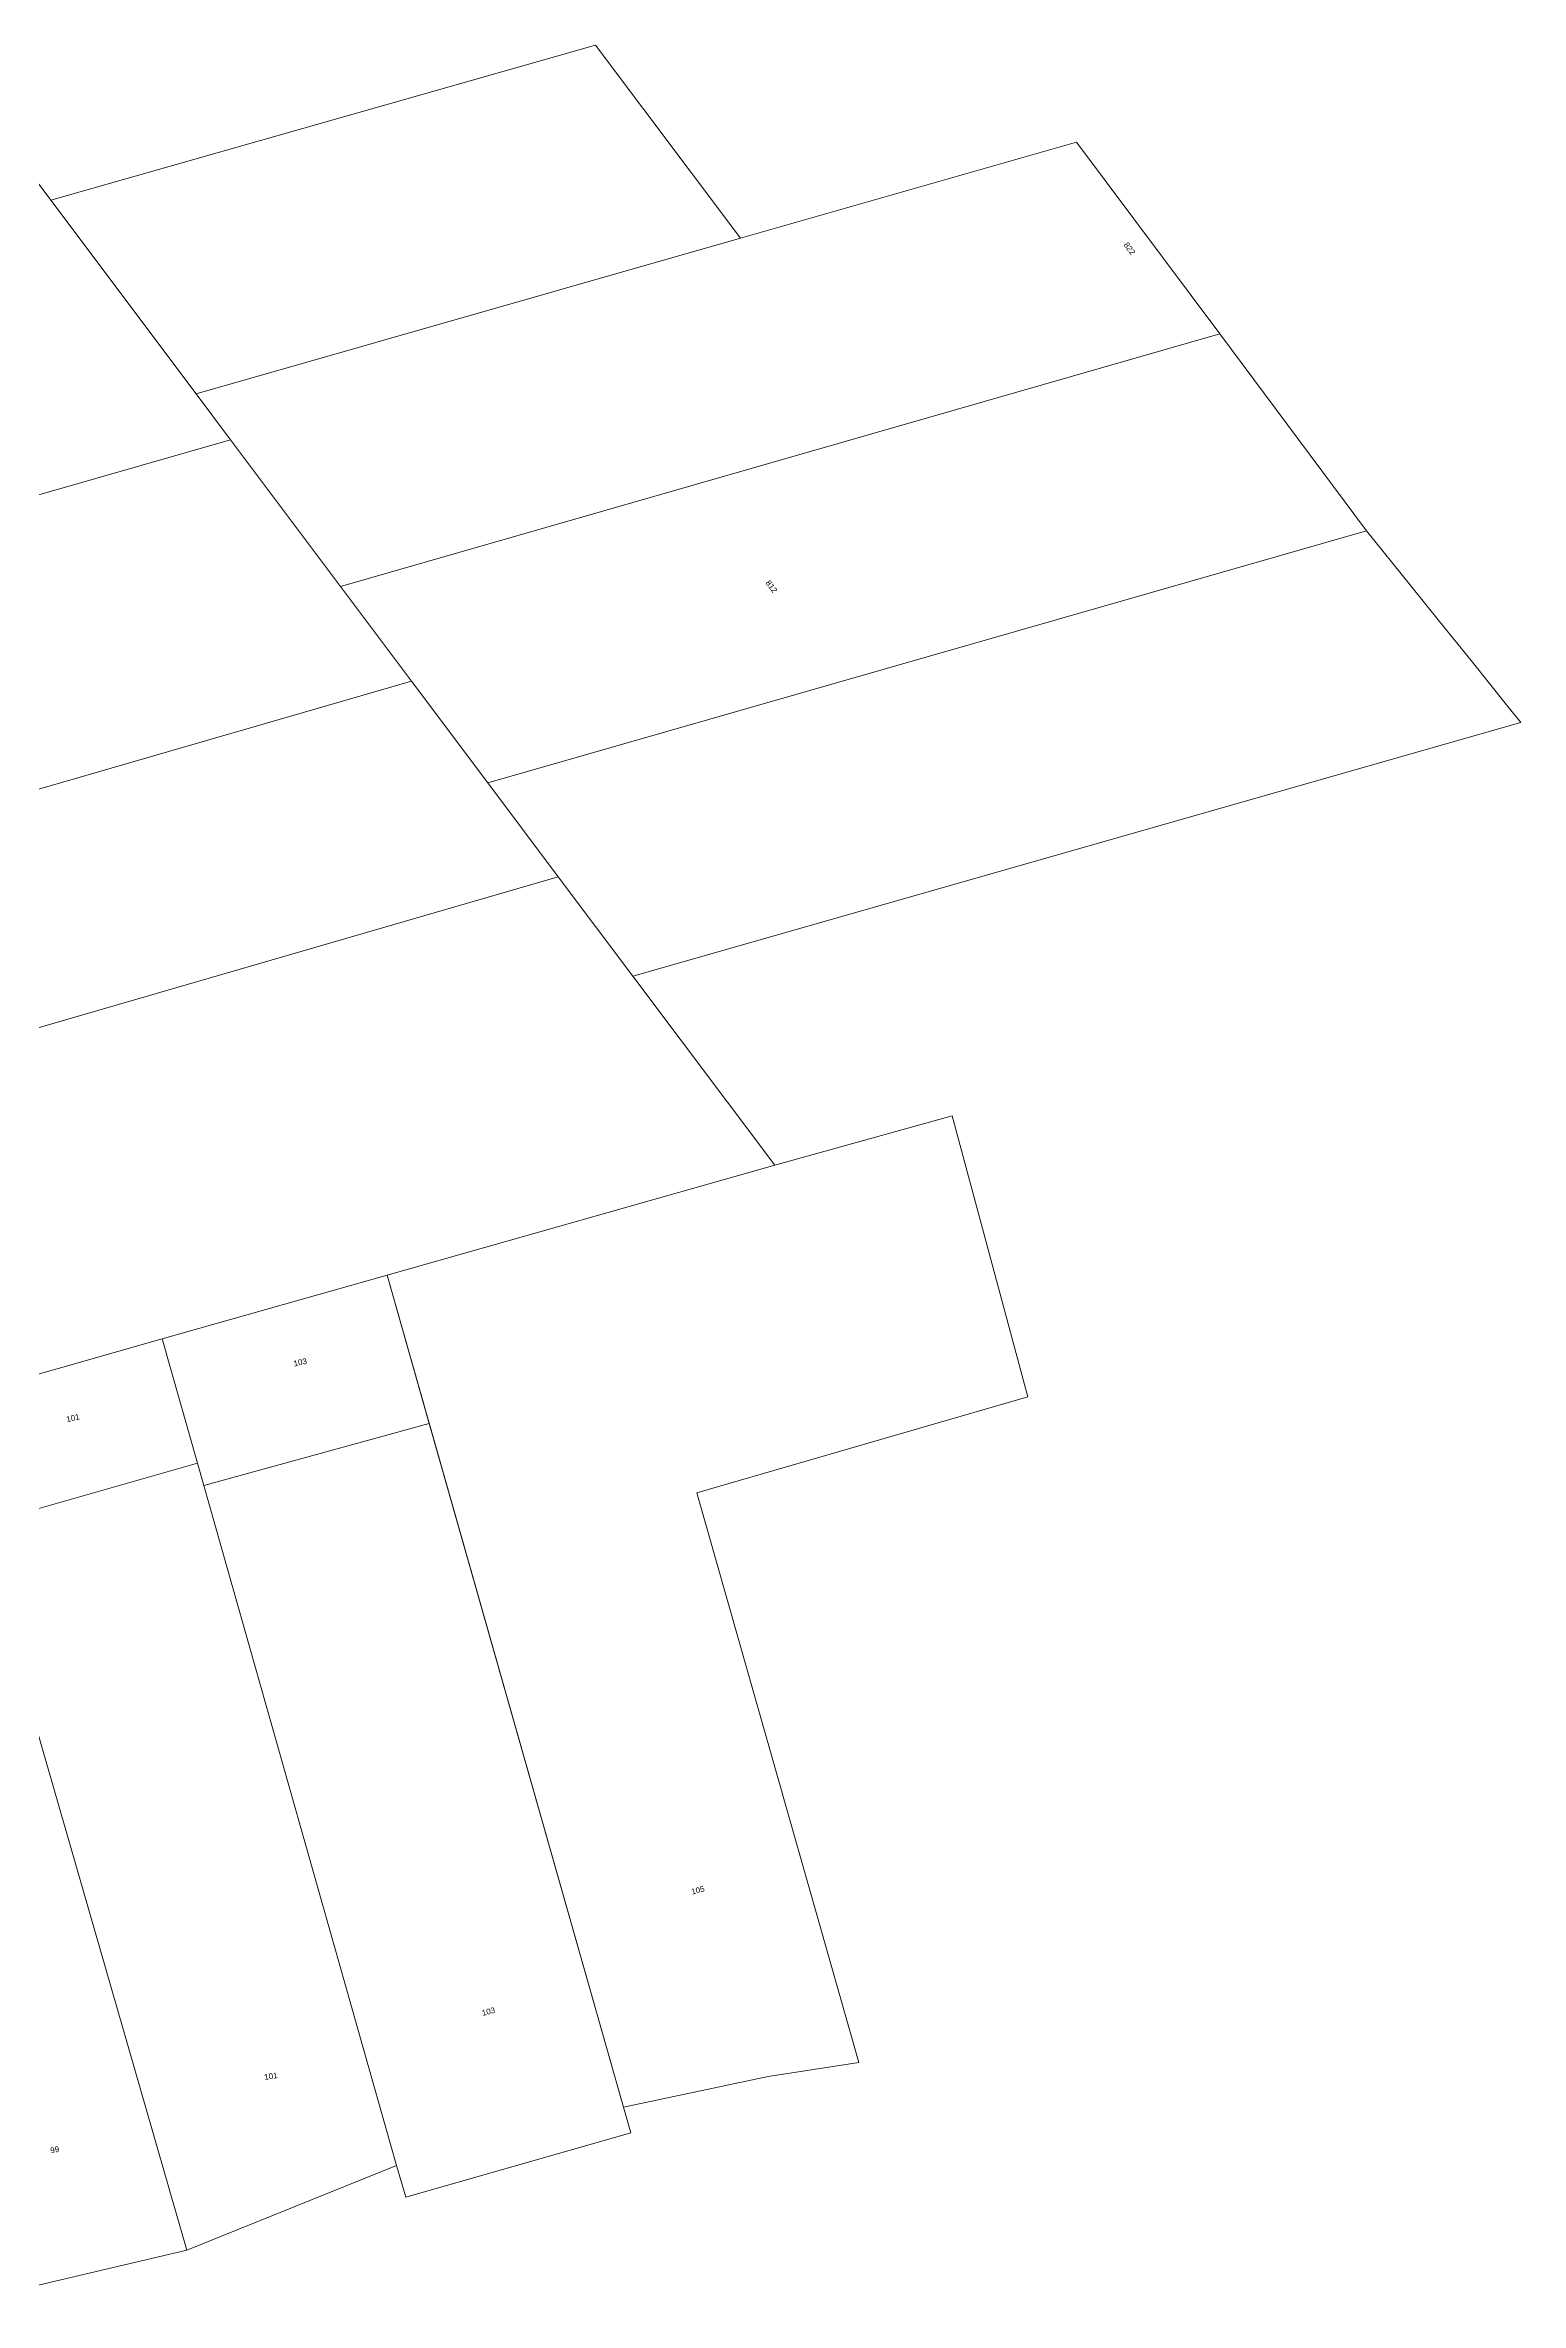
# Model space of a CAD drawing. Header units: metres. Extents: x 305887 to 307188, y 6269913 to 6270847.
# Drawn here: x 306726 to 307188, y 6270007 to 6270713 of the extents above; entities that cross this region are included whole.
import ezdxf

# ---------------------------------------------------------------- set-up
doc = ezdxf.new("R2010")
doc.units = ezdxf.units.M
doc.layers.add('Cadastre Land Parcels_SP_EXT', color=9, linetype='Continuous', lineweight=5)
doc.styles.get("Standard").update_dxf_attribs({"font": 'arial.ttf'})

msp = doc.modelspace()

# ---------------------------------------------------------------- linework, layer by layer
at = {"layer": 'Cadastre Land Parcels_SP_EXT', "linetype": 'Continuous'}
for points in [[(306943.92, 6270652.93), (306898.53, 6270713.27), (306728.14, 6270664.83), (306773.6, 6270604.24), (306943.92, 6270652.93)], [(306728.14, 6270664.83), (306699.81, 6270702.56), (306558.2, 6270657.46), (306590.36, 6270555.18), (306587.96, 6270533.54), (306784.36, 6270589.9), (306773.6, 6270604.24), (306728.14, 6270664.83)], [(307093.76, 6270623.01), (307049.02, 6270682.97), (306943.92, 6270652.93), (306773.6, 6270604.24), (306784.36, 6270589.9), (306818.77, 6270544.04), (307093.76, 6270623.01)], [(307139.7, 6270561.44), (307093.76, 6270623.01), (306818.77, 6270544.04), (306840.98, 6270514.4), (306864.89, 6270482.55), (307139.7, 6270561.44)], [(306818.77, 6270544.04), (306784.36, 6270589.9), (306587.96, 6270533.54), (306577.47, 6270438.11), (306840.98, 6270514.4), (306818.77, 6270544.04)], [(307187.95, 6270501.45), (307183.47, 6270507.03), (307172.78, 6270520.32), (307162.09, 6270533.61), (307153.17, 6270544.69), (307139.7, 6270561.44), (306864.89, 6270482.55), (306886.86, 6270453.22), (306910.24, 6270422.09), (307187.95, 6270501.45)], [(306886.86, 6270453.22), (306864.89, 6270482.55), (306840.98, 6270514.4), (306577.47, 6270438.11), (306568.99, 6270360.97), (306886.86, 6270453.22)], [(306910.24, 6270422.09), (306886.86, 6270453.22), (306568.99, 6270360.97), (306567.29, 6270345.5), (306567.51, 6270344.29), (306567.64, 6270343.07), (306567.66, 6270341.83), (306567.58, 6270340.59), (306588.97, 6270259.28), (306626.07, 6270269.81), (306694.22, 6270289.14), (306763.06, 6270308.68), (306833.38, 6270328.63), (306954.61, 6270363), (306910.24, 6270422.09)], [(306952.52, 6270078.11), (306980.91, 6270082.42), (306930.21, 6270260.56), (307033.77, 6270290.61), (307010.06, 6270378.42), (306954.61, 6270363), (306833.38, 6270328.63), (306907.29, 6270068.52), (306952.52, 6270078.11)], [(306846.56, 6270282.25), (306833.38, 6270328.63), (306763.06, 6270308.68), (306774.09, 6270269.8), (306776.07, 6270262.83), (306846.56, 6270282.25)], [(306774.09, 6270269.8), (306763.06, 6270308.68), (306694.22, 6270289.14), (306705.41, 6270250.3), (306774.09, 6270269.8)], [(306909.6, 6270060.4), (306907.29, 6270068.52), (306846.56, 6270282.25), (306776.07, 6270262.83), (306836.35, 6270050.27), (306839.18, 6270040.29), (306909.6, 6270060.4)], [(306836.35, 6270050.27), (306776.07, 6270262.83), (306774.09, 6270269.8), (306705.41, 6270250.3), (306770.71, 6270023.76), (306836.35, 6270050.27)], [(306770.71, 6270023.76), (306705.41, 6270250.3), (306636.95, 6270231.55), (306700.71, 6270007.28), (306770.71, 6270023.76)]]:
    msp.add_lwpolyline(points, close=True, dxfattribs=at)

# ---------------------------------------------------------------- texts
at = {"layer": 'Cadastre Land Parcels_SP_EXT'}
for s, rotation, p in [('822', 306.82272, (307063.61, 6270650.79)), ('812', 306.83469, (306951.62, 6270545.09)), ('103', 12.43324, (306804.33, 6270300.07)), ('101', 13.07696, (306733.26, 6270282.64)), ('105', 14.4136, (306928.75, 6270134.91)), ('103', 13.98294, (306863.26, 6270097.01)), ('101', 8.77941, (306795.08, 6270076.95)), ('99', 11.91515, (306728.24, 6270053.99))]:
    msp.add_text(s, height=1.8, rotation=rotation, dxfattribs=at).set_placement(p)

doc.saveas('drawing.dxf')
